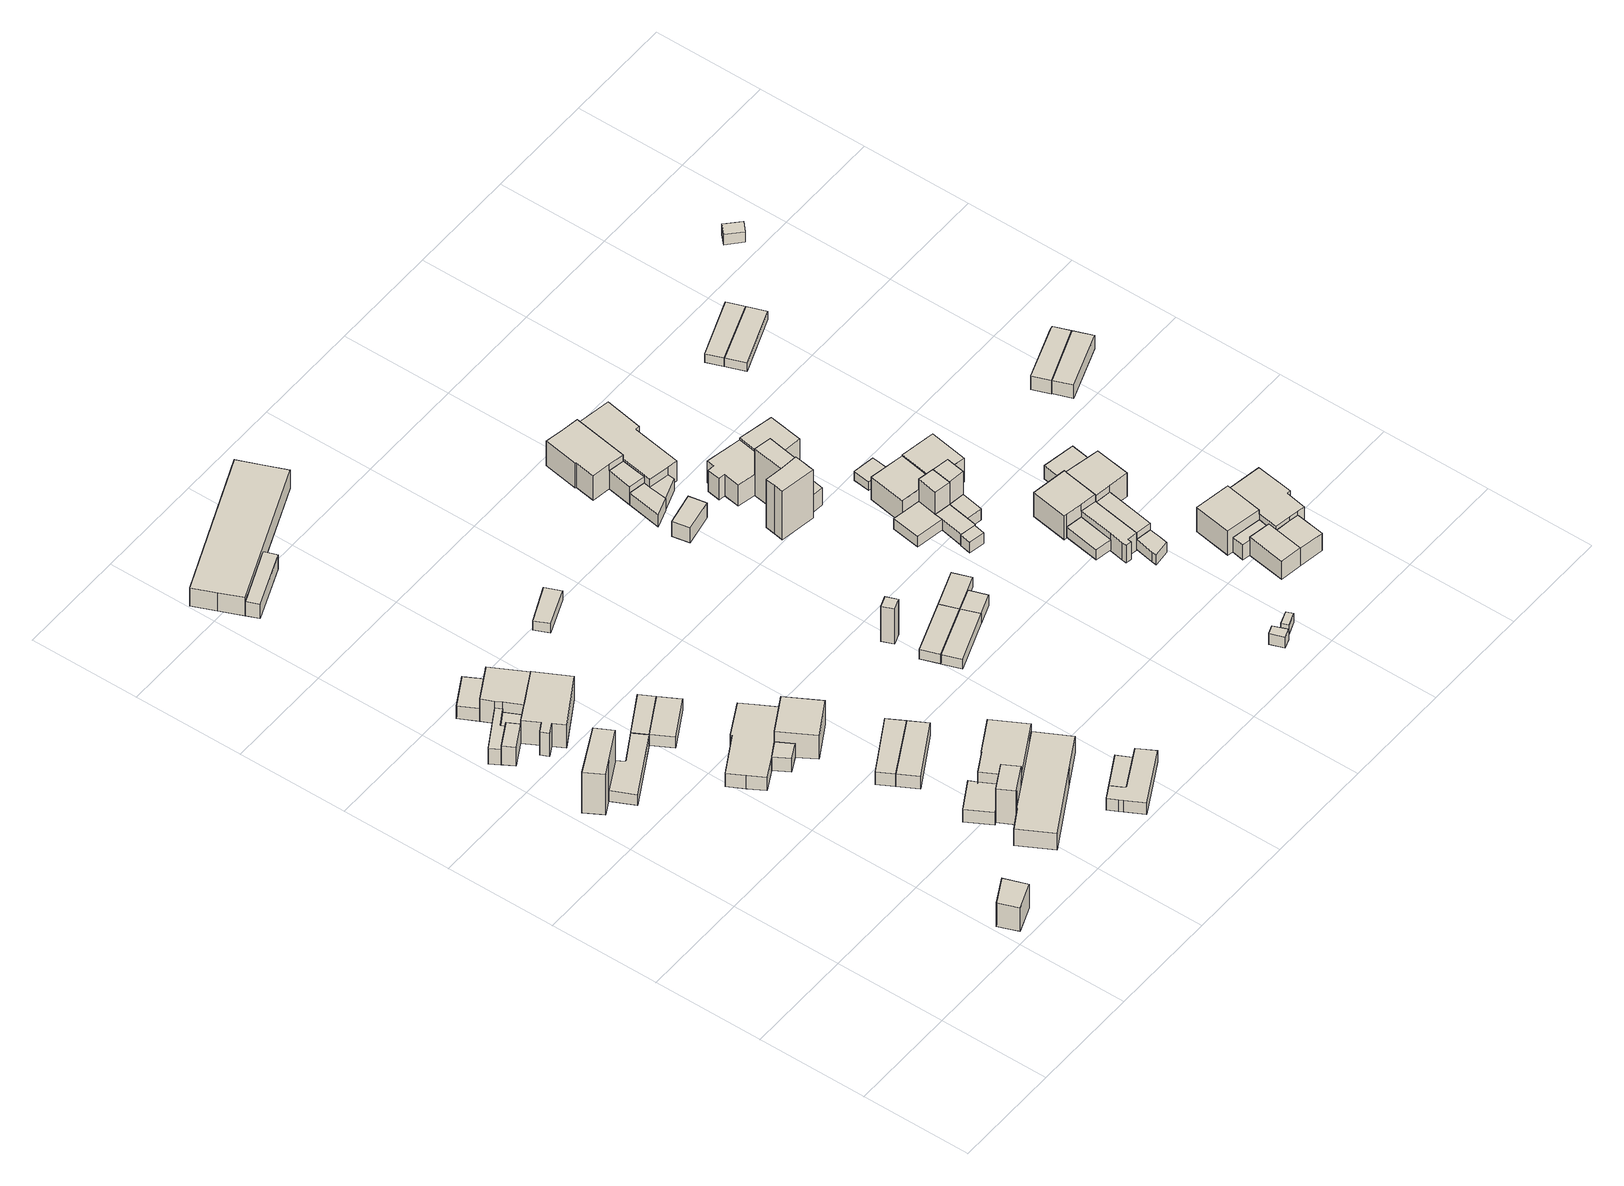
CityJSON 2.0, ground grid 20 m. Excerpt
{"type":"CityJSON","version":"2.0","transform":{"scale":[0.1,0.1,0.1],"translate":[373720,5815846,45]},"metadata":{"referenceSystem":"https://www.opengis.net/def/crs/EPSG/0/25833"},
"CityObjects":{
"building1":{"type":"Building","attributes":{"Gemeindeschluessel":"11000005","BezugspunktDach":"2200","function":"31001_2724","measuredHeight":5.27,"storeysAboveGround":1},"address":[{"country":"Germany","locality":"Berlin","thoroughfareNumber":"17 (5)","thoroughfareName":"Künstlerweg"}],"geometry":[{"type":"Solid","lod":"1","boundaries":[[[[0,1,2,3]],[[4,5,6,7]],[[4,7,3,2]],[[5,4,2,1]],[[6,5,1,0]],[[7,6,0,3]]]]}]},
"building2":{"type":"Building","attributes":{"Gemeindeschluessel":"11000005","BezugspunktDach":"2200","function":"31001_1000","measuredHeight":9.07,"storeysAboveGround":1},"address":[{"country":"Germany","locality":"Berlin","thoroughfareNumber":"25 (1)","thoroughfareName":"Künstlerweg"}],"geometry":[{"type":"Solid","lod":"1","boundaries":[[[[8,9,10,11,12]],[[13,14,15,16,17]],[[13,17,12,11]],[[14,13,11,10]],[[15,14,10,9]],[[16,15,9,8]],[[17,16,8,12]]]]}]},
"building3":{"type":"Building","attributes":{"Gemeindeschluessel":"11000005","BezugspunktDach":"2200","function":"31001_1000","measuredHeight":4.79,"storeysAboveGround":1},"address":[{"country":"Germany","locality":"Berlin","thoroughfareNumber":"27 (2)","thoroughfareName":"Künstlerweg"}],"geometry":[{"type":"Solid","lod":"1","boundaries":[[[[18,19,20,21]],[[22,23,24,25]],[[22,25,21,20]],[[23,22,20,19]],[[24,23,19,18]],[[25,24,18,21]]]]}]},
"building4":{"type":"Building","attributes":{"Gemeindeschluessel":"11000005","BezugspunktDach":"2200","function":"51009_1610","measuredHeight":3.49,"storeysAboveGround":0},"address":[{"country":"Germany","locality":"Berlin"}],"geometry":[{"type":"Solid","lod":"1","boundaries":[[[[26,27,28,29,30,31]],[[32,33,34,35,36,37]],[[32,37,31,30]],[[33,32,30,29]],[[34,33,29,28]],[[35,34,28,27]],[[36,35,27,26]],[[37,36,26,31]]]]}]},
"building5":{"type":"Building","attributes":{"Gemeindeschluessel":"11000005","BezugspunktDach":"2200","function":"31001_1000","measuredHeight":2.3,"storeysAboveGround":1},"address":[{"country":"Germany","locality":"Berlin","thoroughfareNumber":"25 (2)","thoroughfareName":"Künstlerweg"}],"geometry":[{"type":"Solid","lod":"1","boundaries":[[[[38,39,40,41,42,43]],[[44,45,46,47,48,49]],[[44,49,43,42]],[[45,44,42,41]],[[46,45,41,40]],[[47,46,40,39]],[[48,47,39,38]],[[49,48,38,43]]]]}]},
"building6":{"type":"Building","attributes":{"Gemeindeschluessel":"11000005","BezugspunktDach":"2200","function":"31001_2463","measuredHeight":3.27,"storeysAboveGround":1},"address":[{"country":"Germany","locality":"Berlin","thoroughfareNumber":"27 (1)","thoroughfareName":"Künstlerweg"}],"geometry":[{"type":"Solid","lod":"1","boundaries":[[[[50,51,52,53]],[[54,55,56,57]],[[54,57,53,52]],[[55,54,52,51]],[[56,55,51,50]],[[57,56,50,53]]]]}]},
"building7":{"type":"Building","attributes":{"Gemeindeschluessel":"11000005","function":"31001_1010"},"address":[{"country":"Germany","locality":"Berlin","thoroughfareNumber":"27","thoroughfareName":"Künstlerweg"}],"children":["building7-1","building7-2"]},
"building7-1":{"type":"BuildingPart","attributes":{"BezugspunktDach":"2200","measuredHeight":7.31,"storeysAboveGround":1},"parents":["building7"],"geometry":[{"type":"MultiSurface","lod":"1","boundaries":[[[58,59,60,61,62,63]],[[64,65,66,33,32,56]],[[64,56,63,62]],[[65,64,62,61]],[[66,65,61,60]],[[33,67,68,60,59]],[[32,33,59,58]],[[56,32,58,63]],[[66,68,67,33]]]}]},
"building7-2":{"type":"BuildingPart","attributes":{"BezugspunktDach":"2200","measuredHeight":2.82,"storeysAboveGround":1},"parents":["building7"],"geometry":[{"type":"Solid","lod":"1","boundaries":[[[[69,68,67,70]],[[33,66,71,34]],[[33,34,70,67]],[[71,66,68,69]],[[34,71,69,70]],[[67,68,66,33]]]]}]},
"building8":{"type":"Building","attributes":{"Gemeindeschluessel":"11000005","BezugspunktDach":"2200","function":"31001_1010","measuredHeight":7.52,"storeysAboveGround":1},"address":[{"country":"Germany","locality":"Berlin","thoroughfareNumber":"25","thoroughfareName":"Künstlerweg"}],"geometry":[{"type":"Solid","lod":"1","boundaries":[[[[72,73,74,75,76,77,78,79]],[[80,81,82,83,84,85,86,87]],[[80,87,79,78]],[[81,80,78,77]],[[82,81,77,76]],[[83,82,76,75]],[[84,83,75,74]],[[85,84,74,73]],[[86,85,73,72]],[[87,86,72,79]]]]}]},
"building9":{"type":"Building","attributes":{"Gemeindeschluessel":"11000005","BezugspunktDach":"2200","function":"31001_2463","measuredHeight":2.45,"storeysAboveGround":1},"address":[{"country":"Germany","locality":"Berlin","thoroughfareNumber":"25 (3)","thoroughfareName":"Künstlerweg"}],"geometry":[{"type":"Solid","lod":"1","boundaries":[[[[88,89,90,91]],[[92,93,47,46]],[[92,46,91,90]],[[93,92,90,89]],[[47,93,89,88]],[[46,47,88,91]]]]}]},
"building10":{"type":"Building","attributes":{"Gemeindeschluessel":"11000005","BezugspunktDach":"2200","function":"31001_1010","measuredHeight":4.44,"storeysAboveGround":1},"address":[{"country":"Germany","locality":"Berlin","thoroughfareNumber":"23","thoroughfareName":"Künstlerweg"}],"geometry":[{"type":"Solid","lod":"1","boundaries":[[[[94,95,96,97,98,99,100,101,102]],[[103,104,105,106,107,108,109,110,111]],[[103,111,102,101]],[[104,103,101,100]],[[105,104,100,99]],[[106,105,99,98]],[[107,106,98,97]],[[108,107,97,96]],[[109,108,96,95]],[[110,109,95,94]],[[111,110,94,102]]]]}]},
"building11":{"type":"Building","attributes":{"Gemeindeschluessel":"11000005","BezugspunktDach":"2200","function":"31001_2463","measuredHeight":2.49,"storeysAboveGround":1},"address":[{"country":"Germany","locality":"Berlin","thoroughfareNumber":"23 (1)","thoroughfareName":"Künstlerweg"}],"geometry":[{"type":"Solid","lod":"1","boundaries":[[[[112,113,89,88]],[[93,114,115,47]],[[93,47,88,89]],[[114,93,89,113]],[[115,114,113,112]],[[47,115,112,88]]]]}]},
"building12":{"type":"Building","attributes":{"Gemeindeschluessel":"11000005","BezugspunktDach":"2200","function":"51009_1610","measuredHeight":2.87,"storeysAboveGround":0},"address":[{"country":"Germany","locality":"Berlin"}],"geometry":[{"type":"Solid","lod":"1","boundaries":[[[[116,117,118,119,120,121]],[[122,123,124,125,126,127]],[[122,127,121,120]],[[123,122,120,119]],[[124,123,119,118]],[[125,124,118,117]],[[126,125,117,116]],[[127,126,116,121]]]]}]},
"building13":{"type":"Building","attributes":{"Gemeindeschluessel":"11000005","function":"31001_1010"},"address":[{"country":"Germany","locality":"Berlin","thoroughfareNumber":"21","thoroughfareName":"Künstlerweg"}],"children":["building13-1","building13-2"]},
"building13-1":{"type":"BuildingPart","attributes":{"BezugspunktDach":"2200","measuredHeight":7.63,"storeysAboveGround":1},"parents":["building13"],"geometry":[{"type":"MultiSurface","lod":"1","boundaries":[[[128,129,130,131]],[[107,132,133,134]],[[107,134,131,130]],[[132,107,130,129]],[[133,132,129,128]],[[135,136,137,138,133,128,131]],[[134,138,137,136,135]]]}]},
"building13-2":{"type":"BuildingPart","attributes":{"BezugspunktDach":"2200","measuredHeight":3.06,"storeysAboveGround":1},"parents":["building13"],"geometry":[{"type":"Solid","lod":"1","boundaries":[[[[139,136,135,140]],[[134,137,141,108]],[[134,108,140,135]],[[141,137,136,139]],[[108,141,139,140]],[[137,134,135,136]]]]}]},
"building14":{"type":"Building","attributes":{"Gemeindeschluessel":"11000005","BezugspunktDach":"2200","function":"31001_2463","measuredHeight":2.8,"storeysAboveGround":1},"address":[{"country":"Germany","locality":"Berlin","thoroughfareNumber":"21 (1)","thoroughfareName":"Künstlerweg"}],"geometry":[{"type":"Solid","lod":"1","boundaries":[[[[142,143,144,145]],[[146,147,148,149]],[[146,149,145,144]],[[147,146,144,143]],[[148,147,143,142]],[[149,148,142,145]]]]}]},
"building15":{"type":"Building","attributes":{"Gemeindeschluessel":"11000005","BezugspunktDach":"2200","function":"31001_1010","measuredHeight":4.93,"storeysAboveGround":1},"address":[{"country":"Germany","locality":"Berlin","thoroughfareNumber":"17","thoroughfareName":"Künstlerweg"}],"geometry":[{"type":"Solid","lod":"1","boundaries":[[[[150,151,152,153,154,155,156,157]],[[158,159,160,161,162,163,164,165]],[[158,165,157,156]],[[159,158,156,155]],[[160,159,155,154]],[[161,160,154,153]],[[162,161,153,152]],[[163,162,152,151]],[[164,163,151,150]],[[165,164,150,157]]]]}]},
"building16":{"type":"Building","attributes":{"Gemeindeschluessel":"11000005","BezugspunktDach":"2200","function":"31001_2463","measuredHeight":2.82,"storeysAboveGround":1},"address":[{"country":"Germany","locality":"Berlin","thoroughfareNumber":"19 (1)","thoroughfareName":"Künstlerweg"}],"geometry":[{"type":"Solid","lod":"1","boundaries":[[[[166,167,143,142]],[[147,168,169,148]],[[147,148,142,143]],[[168,147,143,167]],[[169,168,167,166]],[[148,169,166,142]]]]}]},
"building17":{"type":"Building","attributes":{"Gemeindeschluessel":"11000005","function":"31001_1010"},"address":[{"country":"Germany","locality":"Berlin","thoroughfareNumber":"19","thoroughfareName":"Künstlerweg"}],"children":["building17-1","building17-2"]},
"building17-1":{"type":"BuildingPart","attributes":{"BezugspunktDach":"2200","measuredHeight":7.64,"storeysAboveGround":1},"parents":["building17"],"geometry":[{"type":"MultiSurface","lod":"1","boundaries":[[[170,171,172,173,174,175,176]],[[177,178,179,180,181,182,183]],[[177,183,176,175]],[[178,177,175,174]],[[179,178,174,173]],[[180,179,173,172]],[[181,180,172,171]],[[183,182,170,176]],[[184,182,185,181,186,171,170]]]}]},
"building17-2":{"type":"BuildingPart","attributes":{"BezugspunktDach":"2200","measuredHeight":7.64,"storeysAboveGround":1},"parents":["building17"],"geometry":[{"type":"Solid","lod":"1","boundaries":[[[[187,188,189,190,191]],[[182,181,192,193,194]],[[182,194,191,190]],[[181,182,190,189],[181,171,170,182]],[[192,181,189,188]],[[193,192,188,187]],[[194,193,187,191]],[[171,181,182,170]]]]}]},
"building18":{"type":"Building","attributes":{"name":"Habichts-","Gemeindeschluessel":"11000005","function":"31001_3200"},"address":[{"country":"Germany","locality":"Berlin","thoroughfareNumber":"2","thoroughfareName":"Außenweg"}],"children":["building18-1","building18-2"]},
"building18-1":{"type":"BuildingPart","attributes":{"BezugspunktDach":"2200","measuredHeight":4.74,"storeysAboveGround":1},"parents":["building18"],"geometry":[{"type":"MultiSurface","lod":"1","boundaries":[[[195,196,197,198,199,200]],[[201,202,203,204,205,206]],[[201,206,200,199]],[[202,201,199,198]],[[203,202,198,197]],[[207,208,209,203,197,196]],[[205,204,196,195]],[[206,205,195,200]],[[204,209,208,207]]]}]},
"building18-2":{"type":"BuildingPart","attributes":{"BezugspunktDach":"2200","measuredHeight":3.51,"storeysAboveGround":1},"parents":["building18"],"geometry":[{"type":"Solid","lod":"1","boundaries":[[[[210,211,208,207]],[[209,212,213,204]],[[212,209,208,211]],[[213,212,211,210]],[[204,213,210,207]],[[209,204,207,208]]]]}]},
"building19":{"type":"Building","attributes":{"Gemeindeschluessel":"11000005","BezugspunktDach":"2200","function":"31001_1010","measuredHeight":2.59,"storeysAboveGround":1},"address":[{"country":"Germany","locality":"Berlin","thoroughfareNumber":"17 (1)","thoroughfareName":"Künstlerweg"}],"geometry":[{"type":"Solid","lod":"1","boundaries":[[[[214,215,216,217,218,219,220,221,222]],[[223,224,225,226,227,228,229,230,231]],[[223,231,222,221]],[[224,223,221,220]],[[225,224,220,219]],[[226,225,219,218]],[[227,226,218,217]],[[228,227,217,216]],[[229,228,216,215]],[[230,229,215,214]],[[231,230,214,222]]]]}]},
"building20":{"type":"Building","attributes":{"Gemeindeschluessel":"11000005","BezugspunktDach":"2200","function":"51009_1610","measuredHeight":2.54,"storeysAboveGround":0},"address":[{"country":"Germany","locality":"Berlin"}],"geometry":[{"type":"Solid","lod":"1","boundaries":[[[[220,219,232,221]],[[233,234,235,236]],[[233,236,221,232]],[[234,233,232,219]],[[235,234,219,220]],[[236,235,220,221]]]]}]},
"building21":{"type":"Building","attributes":{"Gemeindeschluessel":"11000005","BezugspunktDach":"2200","function":"31001_2463","measuredHeight":2.04,"storeysAboveGround":1},"address":[{"country":"Germany","locality":"Berlin","thoroughfareNumber":"24 (2)","thoroughfareName":"Künstlerweg"}],"geometry":[{"type":"Solid","lod":"1","boundaries":[[[[237,238,239,240]],[[241,242,243,244]],[[241,244,240,239]],[[242,241,239,238]],[[243,242,238,237]],[[244,243,237,240]]]]}]},
"building22":{"type":"Building","attributes":{"Gemeindeschluessel":"11000005","BezugspunktDach":"2200","function":"31001_1000","measuredHeight":7.84,"storeysAboveGround":1},"address":[{"country":"Germany","locality":"Berlin","thoroughfareNumber":"20 (4)","thoroughfareName":"Künstlerweg"}],"geometry":[{"type":"Solid","lod":"1","boundaries":[[[[245,246,247,248]],[[249,250,251,252]],[[249,252,248,247]],[[250,249,247,246]],[[251,250,246,245]],[[252,251,245,248]]]]}]},
"building23":{"type":"Building","attributes":{"Gemeindeschluessel":"11000005","BezugspunktDach":"2200","function":"31001_2463","measuredHeight":2.17,"storeysAboveGround":1},"address":[{"country":"Germany","locality":"Berlin","thoroughfareNumber":"20 (1)","thoroughfareName":"Künstlerweg"}],"geometry":[{"type":"Solid","lod":"1","boundaries":[[[[253,254,255,256]],[[257,258,259,260]],[[257,260,256,255]],[[258,257,255,254]],[[259,258,254,253]],[[260,259,253,256]]]]}]},
"building24":{"type":"Building","attributes":{"Gemeindeschluessel":"11000005","BezugspunktDach":"2200","function":"31001_2463","measuredHeight":2.19,"storeysAboveGround":1},"address":[{"country":"Germany","locality":"Berlin","thoroughfareNumber":"18 (1)","thoroughfareName":"Künstlerweg"}],"geometry":[{"type":"Solid","lod":"1","boundaries":[[[[261,262,254,253]],[[263,264,265,266]],[[263,266,253,254]],[[264,263,254,262]],[[265,264,262,261]],[[266,265,261,253]]]]}]},
"building25":{"type":"Building","attributes":{"Gemeindeschluessel":"11000005","BezugspunktDach":"2200","function":"31001_1000","measuredHeight":2.31,"storeysAboveGround":1},"address":[{"country":"Germany","locality":"Berlin","thoroughfareNumber":"18 (2)","thoroughfareName":"Künstlerweg"}],"geometry":[{"type":"Solid","lod":"1","boundaries":[[[[262,267,268,254]],[[269,270,271,272]],[[269,272,254,268]],[[270,269,268,267]],[[271,270,267,262]],[[272,271,262,254]]]]}]},
"building26":{"type":"Building","attributes":{"Gemeindeschluessel":"11000005","BezugspunktDach":"2200","function":"31001_1000","measuredHeight":2.25,"storeysAboveGround":1},"address":[{"country":"Germany","locality":"Berlin","thoroughfareNumber":"20 (3)","thoroughfareName":"Künstlerweg"}],"geometry":[{"type":"Solid","lod":"1","boundaries":[[[[254,268,273,274,255]],[[275,276,277,263,278]],[[275,278,255,274]],[[276,275,274,273]],[[277,276,273,268]],[[263,277,268,254]],[[278,263,254,255]]]]}]},
"building27":{"type":"Building","attributes":{"Gemeindeschluessel":"11000005","BezugspunktDach":"2200","function":"31001_2463","measuredHeight":4.39,"storeysAboveGround":1},"address":[{"country":"Germany","locality":"Berlin","thoroughfareNumber":"22 (1)","thoroughfareName":"Künstlerweg"}],"geometry":[{"type":"Solid","lod":"1","boundaries":[[[[279,280,281,282,283]],[[284,285,286,287,288]],[[284,288,283,282]],[[285,284,282,281]],[[286,285,281,280]],[[287,286,280,279]],[[288,287,279,283]]]]}]},
"building28":{"type":"Building","attributes":{"Gemeindeschluessel":"11000005","BezugspunktDach":"2200","function":"31001_1000","measuredHeight":2.71,"storeysAboveGround":1},"address":[{"country":"Germany","locality":"Berlin","thoroughfareNumber":"24 (1)","thoroughfareName":"Künstlerweg"}],"geometry":[{"type":"Solid","lod":"1","boundaries":[[[[289,290,291,292,293]],[[294,295,296,297,298]],[[294,298,293,292]],[[295,294,292,291]],[[296,295,291,290]],[[297,296,290,289]],[[298,297,289,293]]]]}]},
"building29":{"type":"Building","attributes":{"Gemeindeschluessel":"11000005","BezugspunktDach":"2200","function":"31001_1000","measuredHeight":2.68,"storeysAboveGround":1},"address":[{"country":"Germany","locality":"Berlin","thoroughfareNumber":"2 (1)","thoroughfareName":"Künstlerweg"}],"geometry":[{"type":"Solid","lod":"1","boundaries":[[[[299,300,290,289]],[[301,302,303,304]],[[301,304,289,290]],[[302,301,290,300]],[[303,302,300,299]],[[304,303,299,289]]]]}]},
"building30":{"type":"Building","attributes":{"Gemeindeschluessel":"11000005","function":"31001_1010"},"address":[{"country":"Germany","locality":"Berlin","thoroughfareNumber":"24","thoroughfareName":"Künstlerweg"}],"children":["building30-1","building30-2"]},
"building30-1":{"type":"BuildingPart","attributes":{"BezugspunktDach":"2200","measuredHeight":7.13,"storeysAboveGround":1},"parents":["building30"],"geometry":[{"type":"MultiSurface","lod":"1","boundaries":[[[305,306,307,308,309,310,311,312]],[[313,314,315,316,317,318,319,320]],[[313,320,312,311]],[[314,313,311,310]],[[315,314,310,309]],[[316,315,309,308]],[[317,316,308,307]],[[318,317,307,306]],[[321,322,318,306,305]],[[320,319,305,312]],[[319,318,322,321]]]}]},
"building30-2":{"type":"BuildingPart","attributes":{"BezugspunktDach":"2200","measuredHeight":4.11,"storeysAboveGround":1},"parents":["building30"],"geometry":[{"type":"Solid","lod":"1","boundaries":[[[[323,322,321,324]],[[319,318,295,294]],[[319,294,324,321]],[[295,318,322,323]],[[294,295,323,324]],[[318,319,321,322]]]]}]},
"building31":{"type":"Building","attributes":{"Gemeindeschluessel":"11000005","BezugspunktDach":"2200","function":"51009_1610","measuredHeight":2.38,"storeysAboveGround":0},"address":[{"country":"Germany","locality":"Berlin"}],"geometry":[{"type":"Solid","lod":"1","boundaries":[[[[325,326,327,328]],[[329,330,331,332]],[[329,332,328,327]],[[330,329,327,326]],[[331,330,326,325]],[[332,331,325,328]]]]}]},
"building32":{"type":"Building","attributes":{"Gemeindeschluessel":"11000005","function":"31001_1010"},"address":[{"country":"Germany","locality":"Berlin","thoroughfareNumber":"22","thoroughfareName":"Künstlerweg"}],"children":["building32-1","building32-2","building32-3"]},
"building32-1":{"type":"BuildingPart","attributes":{"BezugspunktDach":"2200","measuredHeight":7.65,"storeysAboveGround":1},"parents":["building32"],"geometry":[{"type":"MultiSurface","lod":"1","boundaries":[[[333,334,335,336,337,338,339,340,341]],[[342,343,344,345,346,347,348,349,350]],[[342,350,341,340]],[[343,342,340,339]],[[344,343,339,338]],[[345,344,338,337]],[[346,345,337,336]],[[348,347,335,334]],[[349,348,334,333]],[[350,349,333,341]],[[351,347,346,336,335]]]}]},
"building32-2":{"type":"BuildingPart","attributes":{"BezugspunktDach":"2200","measuredHeight":10.55,"storeysAboveGround":1},"parents":["building32"],"geometry":[{"type":"MultiSurface","lod":"1","boundaries":[[[352,353,354,355]],[[347,346,356,357]],[[347,357,355,354]],[[336,335,354,353]],[[356,346,353,352]],[[346,347,335,336]],[[357,356,352,355]]]}]},
"building32-3":{"type":"BuildingPart","attributes":{"BezugspunktDach":"2200","measuredHeight":11.32,"storeysAboveGround":1},"parents":["building32"],"geometry":[{"type":"Solid","lod":"1","boundaries":[[[[358,359,360,361,362,363,364,365]],[[366,367,357,356,368,369,370,371]],[[366,371,365,364]],[[367,366,364,363]],[[357,367,363,362]],[[356,352,355,357,362,361]],[[368,356,361,360]],[[369,368,360,359]],[[370,369,359,358]],[[371,370,358,365]],[[357,355,352,356]]]]}]},
"building33":{"type":"Building","attributes":{"Gemeindeschluessel":"11000005","BezugspunktDach":"2200","function":"31001_1010","measuredHeight":4.52,"storeysAboveGround":1},"address":[{"country":"Germany","locality":"Berlin","thoroughfareNumber":"2","thoroughfareName":"Künstlerweg"}],"geometry":[{"type":"Solid","lod":"1","boundaries":[[[[372,373,374,375,376,377,378,379,380]],[[295,317,381,382,383,384,385,386,296]],[[295,296,380,379]],[[317,295,379,378]],[[381,317,378,377]],[[382,381,377,376]],[[383,382,376,375]],[[384,383,375,374]],[[385,384,374,373]],[[386,385,373,372]],[[296,386,372,380]]]]}]},
"building34":{"type":"Building","attributes":{"Gemeindeschluessel":"11000005","BezugspunktDach":"2200","function":"31001_1000","measuredHeight":2.44,"storeysAboveGround":1},"address":[{"country":"Germany","locality":"Berlin","thoroughfareNumber":"20 (6)","thoroughfareName":"Künstlerweg"}],"geometry":[{"type":"Solid","lod":"1","boundaries":[[[[387,388,389,390,391]],[[392,393,394,395,396]],[[392,396,391,390]],[[393,392,390,389]],[[394,393,389,388]],[[395,394,388,387]],[[396,395,387,391]]]]}]},
"building35":{"type":"Building","attributes":{"Gemeindeschluessel":"11000005","BezugspunktDach":"2200","function":"31001_1000","measuredHeight":2.07,"storeysAboveGround":1},"address":[{"country":"Germany","locality":"Berlin","thoroughfareNumber":"16 (2)","thoroughfareName":"Künstlerweg"}],"geometry":[{"type":"Solid","lod":"1","boundaries":[[[[397,398,399,400]],[[401,402,403,404]],[[401,404,400,399]],[[402,401,399,398]],[[403,402,398,397]],[[404,403,397,400]]]]}]},
"building36":{"type":"Building","attributes":{"Gemeindeschluessel":"11000005","BezugspunktDach":"2200","function":"51009_1610","measuredHeight":2.44,"storeysAboveGround":0},"address":[{"country":"Germany","locality":"Berlin"}],"geometry":[{"type":"Solid","lod":"1","boundaries":[[[[405,406,407,408,409,410]],[[411,412,413,414,415,416]],[[411,416,410,409]],[[412,411,409,408]],[[413,412,408,407]],[[414,413,407,406]],[[415,414,406,405]],[[416,415,405,410]]]]}]},
"building37":{"type":"Building","attributes":{"Gemeindeschluessel":"11000005","BezugspunktDach":"2200","function":"31001_1000","measuredHeight":2.43,"storeysAboveGround":1},"address":[{"country":"Germany","locality":"Berlin","thoroughfareNumber":"20 (2)","thoroughfareName":"Künstlerweg"}],"geometry":[{"type":"Solid","lod":"1","boundaries":[[[[388,417,418,419,406,405,389]],[[415,414,420,421,422,394,393]],[[415,393,389,405]],[[414,415,405,406]],[[420,414,406,419]],[[421,420,419,418]],[[422,421,418,417]],[[394,422,417,388]],[[393,394,388,389]]]]}]},
"building38":{"type":"Building","attributes":{"Gemeindeschluessel":"11000005","function":"31001_1010"},"address":[{"country":"Germany","locality":"Berlin","thoroughfareNumber":"4","thoroughfareName":"Künstlerweg"}],"children":["building38-1","building38-2"]},
"building38-1":{"type":"BuildingPart","attributes":{"BezugspunktDach":"2200","measuredHeight":7.6,"storeysAboveGround":1},"parents":["building38"],"geometry":[{"type":"MultiSurface","lod":"1","boundaries":[[[423,424,425,426]],[[427,428,429,430]],[[427,430,426,425]],[[428,427,425,424]],[[429,428,424,423]],[[431,432,433,430,429,423,426]],[[434,430,433,432,431]]]}]},
"building38-2":{"type":"BuildingPart","attributes":{"BezugspunktDach":"2200","measuredHeight":4.84,"storeysAboveGround":1},"parents":["building38"],"geometry":[{"type":"Solid","lod":"1","boundaries":[[[[435,432,431,436]],[[430,433,437,438]],[[430,438,436,431]],[[437,433,432,435]],[[438,437,435,436]],[[433,430,431,432]]]]}]},
"building39":{"type":"Building","attributes":{"Gemeindeschluessel":"11000005","function":"31001_1010"},"address":[{"country":"Germany","locality":"Berlin","thoroughfareNumber":"20","thoroughfareName":"Künstlerweg"}],"children":["building39-1","building39-2"]},
"building39-1":{"type":"BuildingPart","attributes":{"BezugspunktDach":"2200","measuredHeight":7.39,"storeysAboveGround":1},"parents":["building39"],"geometry":[{"type":"MultiSurface","lod":"1","boundaries":[[[439,440,441,442]],[[443,444,445,412]],[[443,412,442,441]],[[444,443,441,440]],[[445,444,440,439]],[[412,445,413,446,442]],[[439,446,413,445]]]}]},
"building39-2":{"type":"BuildingPart","attributes":{"BezugspunktDach":"2200","measuredHeight":7.39,"storeysAboveGround":1},"parents":["building39"],"geometry":[{"type":"MultiSurface","lod":"1","boundaries":[[[447,448,449,450]],[[413,445,420,414]],[[413,414,450,449]],[[439,446,449,448]],[[420,445,448,447]],[[414,420,447,450]],[[445,413,446,439]]]}]},
"building40":{"type":"Building","attributes":{"Gemeindeschluessel":"11000005","BezugspunktDach":"2200","function":"31001_1000","measuredHeight":2.52,"storeysAboveGround":1},"address":[{"country":"Germany","locality":"Berlin","thoroughfareNumber":"6 (2)","thoroughfareName":"Künstlerweg"}],"geometry":[{"type":"Solid","lod":"1","boundaries":[[[[451,452,419,418]],[[453,454,455,456]],[[453,456,418,419]],[[454,453,419,452]],[[455,454,452,451]],[[456,455,451,418]]]]}]},
"building41":{"type":"Building","attributes":{"Gemeindeschluessel":"11000005","BezugspunktDach":"2200","function":"51009_1610","measuredHeight":2.37,"storeysAboveGround":0},"address":[{"country":"Germany","locality":"Berlin"}],"geometry":[{"type":"Solid","lod":"1","boundaries":[[[[457,458,459,460]],[[461,462,463,464]],[[461,464,460,459]],[[462,461,459,458]],[[463,462,458,457]],[[464,463,457,460]]]]}]},
"building42":{"type":"Building","attributes":{"Gemeindeschluessel":"11000005","BezugspunktDach":"2200","function":"31001_1000","measuredHeight":2.01,"storeysAboveGround":1},"address":[{"country":"Germany","locality":"Berlin","thoroughfareNumber":"20 (5)","thoroughfareName":"Künstlerweg"}],"geometry":[{"type":"Solid","lod":"1","boundaries":[[[[465,466,467,468]],[[469,470,471,472]],[[469,472,468,467]],[[470,469,467,466]],[[471,470,466,465]],[[472,471,465,468]]]]}]},
"building43":{"type":"Building","attributes":{"Gemeindeschluessel":"11000005","BezugspunktDach":"2200","function":"31001_1000","measuredHeight":2.19,"storeysAboveGround":1},"address":[{"country":"Germany","locality":"Berlin","thoroughfareNumber":"8 (2)","thoroughfareName":"Künstlerweg"}],"geometry":[{"type":"Solid","lod":"1","boundaries":[[[[473,474,475,476,477,478]],[[479,480,481,482,483,484]],[[479,484,478,477]],[[480,479,477,476]],[[481,480,476,475]],[[482,481,475,474]],[[483,482,474,473]],[[484,483,473,478]]]]}]},
"building44":{"type":"Building","attributes":{"Gemeindeschluessel":"11000005","function":"31001_1010"},"address":[{"country":"Germany","locality":"Berlin","thoroughfareNumber":"18","thoroughfareName":"Künstlerweg"}],"children":["building44-1","building44-2"]},
"building44-1":{"type":"BuildingPart","attributes":{"BezugspunktDach":"2200","measuredHeight":7.68,"storeysAboveGround":1},"parents":["building44"],"geometry":[{"type":"MultiSurface","lod":"1","boundaries":[[[485,486,487,488,489,490,491]],[[492,493,494,495,496,497,498]],[[492,498,491,490]],[[493,492,490,489]],[[494,493,489,488]],[[495,494,488,487]],[[499,500,487,486]],[[497,496,486,485]],[[498,497,485,491]],[[496,495,500,499]]]}]},
"building44-2":{"type":"BuildingPart","attributes":{"BezugspunktDach":"2200","measuredHeight":4.8,"storeysAboveGround":1},"parents":["building44"],"geometry":[{"type":"Solid","lod":"1","boundaries":[[[[501,502,503,500,499,504,505,506]],[[507,508,496,495,509,510,511,512]],[[507,512,506,505]],[[508,507,505,504]],[[496,508,504,499]],[[509,495,500,503]],[[510,509,503,502]],[[511,510,502,501]],[[512,511,501,506]],[[495,496,499,500]]]]}]},
"building45":{"type":"Building","attributes":{"Gemeindeschluessel":"11000005","function":"31001_1010"},"address":[{"country":"Germany","locality":"Berlin","thoroughfareNumber":"6","thoroughfareName":"Künstlerweg"}],"children":["building45-1","building45-2"]},
"building45-1":{"type":"BuildingPart","attributes":{"BezugspunktDach":"2200","measuredHeight":7.59,"storeysAboveGround":1},"parents":["building45"],"geometry":[{"type":"MultiSurface","lod":"1","boundaries":[[[513,514,515,516]],[[517,518,519,520]],[[517,520,516,515]],[[518,517,515,514]],[[519,518,514,513]],[[519,513,521,522,523]],[[523,522,521,516,520]]]}]},
"building45-2":{"type":"BuildingPart","attributes":{"BezugspunktDach":"2200","measuredHeight":7.59,"storeysAboveGround":1},"parents":["building45"],"geometry":[{"type":"MultiSurface","lod":"1","boundaries":[[[524,525,526,527]],[[520,522,454,453]],[[520,453,527,526]],[[521,516,520,526,525]],[[454,522,525,524]],[[453,454,524,527]],[[522,520,516,521]]]}]},
"building46":{"type":"Building","attributes":{"Gemeindeschluessel":"11000005","function":"31001_1010"},"address":[{"country":"Germany","locality":"Berlin","thoroughfareNumber":"16","thoroughfareName":"Künstlerweg"}],"children":["building46-1","building46-2","building46-3"]},
"building46-1":{"type":"BuildingPart","attributes":{"BezugspunktDach":"2200","measuredHeight":7.66,"storeysAboveGround":1},"parents":["building46"],"geometry":[{"type":"MultiSurface","lod":"1","boundaries":[[[528,529,530,531]],[[532,533,534,535]],[[532,535,531,530]],[[533,532,530,529]],[[534,533,529,528]],[[535,536,537,538,528,531]],[[534,538,537,536]]]}]},
"building46-2":{"type":"BuildingPart","attributes":{"BezugspunktDach":"2200","measuredHeight":3.23,"storeysAboveGround":1},"parents":["building46"],"geometry":[{"type":"MultiSurface","lod":"1","boundaries":[[[539,538,537,540]],[[536,534,541,542]],[[536,542,540,537]],[[541,534,538,539]],[[542,543,544,540]],[[537,538,534,536]],[[541,539,544,543]]]}]},
"building46-3":{"type":"BuildingPart","attributes":{"BezugspunktDach":"2200","measuredHeight":4.8,"storeysAboveGround":1},"parents":["building46"],"geometry":[{"type":"MultiSurface","lod":"1","boundaries":[[[545,546,547,548]],[[543,541,549,550]],[[543,550,548,547]],[[539,544,547,546]],[[549,541,546,545]],[[550,549,545,548]],[[541,543,544,539]]]}]},
"building47":{"type":"Building","attributes":{"Gemeindeschluessel":"11000005","function":"31001_1010"},"address":[{"country":"Germany","locality":"Berlin","thoroughfareNumber":"8","thoroughfareName":"Künstlerweg"}],"children":["building47-1","building47-2","building47-3"]},
"building47-1":{"type":"BuildingPart","attributes":{"BezugspunktDach":"2200","measuredHeight":7.62,"storeysAboveGround":1},"parents":["building47"],"geometry":[{"type":"MultiSurface","lod":"1","boundaries":[[[551,552,553,554,488,555]],[[556,557,558,559,560,561]],[[556,561,555,488]],[[557,562,563,488,554]],[[558,557,554,553]],[[559,558,553,552]],[[560,559,552,551]],[[561,564,565,551,555]],[[556,563,562,557]],[[560,565,564,561]]]}]},
"building47-2":{"type":"BuildingPart","attributes":{"BezugspunktDach":"2200","measuredHeight":2.98,"storeysAboveGround":1},"parents":["building47"],"geometry":[{"type":"Solid","lod":"1","boundaries":[[[[562,566,567,568,563]],[[569,570,571,557,556]],[[569,556,563,568]],[[570,569,568,567]],[[571,570,567,566]],[[557,571,566,562]],[[563,556,557,562]]]]}]},
"building47-3":{"type":"BuildingPart","attributes":{"BezugspunktDach":"2200","measuredHeight":4.72,"storeysAboveGround":1},"parents":["building47"],"geometry":[{"type":"MultiSurface","lod":"1","boundaries":[[[572,565,564,503]],[[561,560,573,574]],[[561,574,503,564]],[[573,560,565,572]],[[574,573,572,503]],[[560,561,564,565,575]]]}]},
"building48":{"type":"Building","attributes":{"Gemeindeschluessel":"11000005","function":"31001_1010"},"address":[{"country":"Germany","locality":"Berlin","thoroughfareNumber":"10","thoroughfareName":"Künstlerweg"}],"children":["building48-1","building48-2"]},
"building48-1":{"type":"BuildingPart","attributes":{"BezugspunktDach":"2200","measuredHeight":6.48,"storeysAboveGround":1},"parents":["building48"],"geometry":[{"type":"MultiSurface","lod":"1","boundaries":[[[576,577,578,579,580,581,582,583,584]],[[533,585,586,587,588,589,590,591,592]],[[533,592,584,583]],[[585,533,583,582]],[[586,585,582,581]],[[587,586,581,580]],[[588,587,580,579]],[[589,588,579,578]],[[590,589,578,577]],[[593,594,577,576]],[[595,593,591,576,584]],[[591,590,594,593]],[[593,595,592,591]]]}]},
"building48-2":{"type":"BuildingPart","attributes":{"BezugspunktDach":"2200","measuredHeight":4.73,"storeysAboveGround":1},"parents":["building48"],"geometry":[{"type":"MultiSurface","lod":"1","boundaries":[[[596,594,595,597]],[[592,590,598,549]],[[592,549,597,595]],[[598,590,594,596]],[[549,598,596,597]],[[594,590,591,593]],[[592,595,593,599,591]]]}]},
"building49":{"type":"Building","attributes":{"Gemeindeschluessel":"11000005","BezugspunktDach":"2200","function":"31001_2463","measuredHeight":1.94,"storeysAboveGround":1},"address":[{"country":"Germany","locality":"Berlin","thoroughfareNumber":"2 (2)","thoroughfareName":"Künstlerweg"}],"geometry":[{"type":"Solid","lod":"1","boundaries":[[[[600,601,602,603]],[[604,605,606,607]],[[604,607,603,602]],[[605,604,602,601]],[[606,605,601,600]],[[607,606,600,603]]]]}]},
"building50":{"type":"Building","attributes":{"Gemeindeschluessel":"11000005","BezugspunktDach":"2200","function":"31001_2463","measuredHeight":1.94,"storeysAboveGround":1},"address":[{"country":"Germany","locality":"Berlin","thoroughfareNumber":"4 (1)","thoroughfareName":"Künstlerweg"}],"geometry":[{"type":"Solid","lod":"1","boundaries":[[[[608,609,601,600]],[[605,610,611,606]],[[605,606,600,601]],[[610,605,601,609]],[[611,610,609,608]],[[606,611,608,600]]]]}]},
"building51":{"type":"Building","attributes":{"Gemeindeschluessel":"11000005","BezugspunktDach":"2200","function":"31001_2463","measuredHeight":3.1,"storeysAboveGround":1},"address":[{"country":"Germany","locality":"Berlin","thoroughfareNumber":"6 (1)","thoroughfareName":"Künstlerweg"}],"geometry":[{"type":"Solid","lod":"1","boundaries":[[[[612,613,614,615,616]],[[617,618,619,620,621]],[[617,621,616,615]],[[618,617,615,614]],[[619,618,614,613]],[[620,619,613,612]],[[621,620,612,616]]]]}]},
"building52":{"type":"Building","attributes":{"Gemeindeschluessel":"11000005","BezugspunktDach":"2200","function":"31001_2463","measuredHeight":2.97,"storeysAboveGround":1},"address":[{"country":"Germany","locality":"Berlin","thoroughfareNumber":"8 (1)","thoroughfareName":"Künstlerweg"}],"geometry":[{"type":"Solid","lod":"1","boundaries":[[[[622,623,613,612]],[[624,625,626,627]],[[624,627,612,613]],[[625,624,613,623]],[[626,625,623,622]],[[627,626,622,612]]]]}]},
"building53":{"type":"Building","attributes":{"Gemeindeschluessel":"11000005","BezugspunktDach":"2200","function":"31001_2520","measuredHeight":2.28,"storeysAboveGround":1},"address":[{"country":"Germany","locality":"Berlin","thoroughfareNumber":"60","thoroughfareName":"Fliegerhorstsiedlung"}],"geometry":[{"type":"Solid","lod":"1","boundaries":[[[[628,629,630,631]],[[632,633,634,635]],[[632,635,631,630]],[[633,632,630,629]],[[634,633,629,628]],[[635,634,628,631]]]]}]}
},
"vertices":[
[221,15,56],[269,33,56],[254,75,56],[207,50,56],[254,75,3],[269,33,3],[221,15,3],[207,50,3],
[33,671,96],[59,685,96],[116,715,96],[99,746,96],[14,703,96],[99,746,5],[116,715,5],[59,685,5],[33,671,5],[14,703,5],
[31,842,49],[74,866,49],[63,886,49],[19,862,49],[63,886,7],[74,866,7],[31,842,7],[19,862,7],
[19,862,41],[63,886,41],[59,894,41],[89,912,41],[83,923,41],[9,880,41],[83,923,6],[89,912,6],[59,894,6],[63,886,6],[19,862,6],[9,880,6],
[79,644,28],[190,706,28],[176,731,28],[124,701,28],[116,715,28],[59,685,28],[116,715,4],[124,701,4],[176,731,4],[190,706,4],[79,644,4],[59,685,4],
[73,944,35],[128,974,35],[110,1006,35],[56,976,35],[110,1006,6],[128,974,6],[73,944,6],[56,976,6],
[83,923,56],[89,912,56],[104,882,56],[166,916,56],[133,977,56],[73,944,56],[133,977,6],[166,916,6],[104,882,6],[89,912,34],[104,882,34],
[74,866,34],[59,894,34],[74,866,6],
[79,814,57],[98,824,57],[109,804,57],[198,856,57],[166,916,57],[74,866,57],[90,838,57],[72,828,57],[90,838,5],[74,866,5],[166,916,5],[198,856,5],[109,804,5],[98,824,5],[79,814,5],[72,828,5],
[190,706,29],[261,745,29],[247,771,29],[176,731,29],[247,771,4],[261,745,4],
[208,532,33],[224,504,33],[262,524,33],[355,576,33],[339,605,33],[322,635,33],[261,603,33],[262,600,33],[192,561,33],[262,600,3],[261,603,3],[322,635,3],[339,605,3],[355,576,3],[262,524,3],[224,504,3],[208,532,3],[192,561,3],
[211,670,29],[281,709,29],[281,709,4],[211,670,4],
[376,179,33],[382,183,33],[428,208,33],[411,239,33],[404,253,33],[351,223,33],[404,253,4],[411,239,4],[428,208,4],[382,183,4],[376,179,4],[351,223,4],
[325,480,57],[389,516,57],[355,576,57],[290,540,57],[389,516,3],[325,480,3],[290,540,3],[290,540,34],[306,512,34],[306,512,3],[305,513,3],
[278,497,34],[262,524,34],[278,497,3],
[350,351,31],[450,405,31],[433,435,31],[334,379,31],[433,435,3],[450,405,3],[350,351,3],[334,379,3],
[394,73,38],[515,141,38],[574,174,38],[558,204,38],[542,234,38],[398,155,38],[399,154,38],[361,132,38],[399,154,1],[398,155,1],[542,234,1],[558,204,1],[574,174,1],[515,141,1],[394,73,1],[361,132,1],
[369,317,31],[468,373,31],[468,373,3],[369,317,3],
[428,208,55],[444,180,55],[542,234,55],[509,294,55],[449,261,55],[449,260,55],[411,239,55],[449,260,2],[449,261,2],[509,294,2],[542,234,2],[444,180,2],[428,208,2],[411,239,2],[428,208,13],[429,207,2],[444,180,28],
[398,154,78],[398,155,78],[444,180,78],[428,208,78],[382,183,78],[398,155,2],[398,154,2],[382,183,2],
[19,1408,43],[37,1368,43],[293,1474,43],[276,1515,43],[259,1556,43],[2,1449,43],[259,1556,2],[276,1515,2],[293,1474,2],[37,1368,2],[19,1408,2],[2,1449,2],[37,1368,34],[138,1410,34],[138,1410,2],
[46,1346,34],[146,1387,34],[146,1387,2],[46,1346,2],
[516,47,26],[520,40,26],[537,8,26],[635,61,26],[618,92,26],[601,83,26],[544,53,26],[531,77,26],[507,64,26],[531,77,0],[544,53,0],[601,83,0],[618,92,0],[635,61,0],[537,8,0],[520,40,0],[516,47,0],[507,64,0],
[588,108,26],[588,108,1],[601,83,1],[544,53,1],[531,77,1],
[289,969,25],[355,996,25],[343,1024,25],[277,995,25],[343,1024,4],[355,996,4],[289,969,4],[277,995,4],
[590,533,80],[610,541,80],[602,561,80],[582,554,80],[602,561,1],[610,541,1],[590,533,1],[582,554,1],
[599,451,23],[693,485,23],[681,518,23],[587,484,23],[681,518,2],[693,485,2],[599,451,2],[587,484,2],
[611,418,23],[705,453,23],[693,485,1],[705,453,1],[611,418,1],[599,451,1],
[743,467,23],[732,499,23],[732,499,0],[743,467,0],[705,453,0],[693,485,0],
[758,509,23],[746,542,23],[746,542,1],[758,509,1],[732,499,1],[681,518,1],
[570,912,36],[628,923,36],[622,955,36],[593,949,36],[564,943,36],[593,949,3],[622,955,3],[628,923,3],[570,912,3],[564,943,3],
[602,983,30],[606,1017,30],[608,1029,30],[578,1034,30],[567,971,30],[578,1034,3],[608,1029,3],[606,1017,3],[602,983,3],[567,971,3],
[643,997,30],[644,1010,30],[606,1017,4],[644,1010,4],[643,997,4],[602,983,4],
[586,1080,58],[615,1075,58],[632,1176,58],[600,1181,58],[567,1187,58],[556,1123,58],[558,1122,58],[552,1085,58],[558,1122,3],[556,1123,3],[567,1187,3],[600,1181,3],[632,1176,3],[615,1075,3],[586,1080,3],[552,1085,3],[586,1080,44],[615,1075,44],
[608,1029,44],[578,1034,44],
[942,46,28],[959,52,28],[949,77,28],[933,71,28],[949,77,4],[959,52,4],[942,46,4],[933,71,4],
[682,929,50],[677,900,50],[710,893,50],[742,887,50],[754,955,50],[688,968,50],[686,954,50],[674,955,50],[670,931,50],[674,955,2],[686,954,2],[688,968,2],[754,955,2],[742,887,2],[710,893,2],[677,900,2],[682,929,2],[670,931,2],[710,893,42],
[732,830,107],[742,887,107],[710,893,107],[701,833,107],[732,830,2],[701,833,2],
[726,792,111],[727,801,111],[729,811,111],[732,830,111],[701,833,111],[667,838,111],[664,820,111],[661,803,111],[664,820,2],[667,838,2],[729,811,2],[727,801,2],[726,792,2],[661,803,2],
[644,1010,48],[662,1007,48],[677,1097,48],[685,1096,48],[698,1166,48],[632,1177,48],[632,1176,48],[608,1029,48],[606,1017,48],[632,1177,3],[698,1166,3],[685,1096,3],[677,1097,3],[662,1007,3],[644,1010,3],
[841,550,26],[845,571,26],[817,576,26],[816,576,26],[812,555,26],[816,576,2],[817,576,2],[845,571,2],[841,550,2],[812,555,2],
[968,58,26],[992,67,26],[987,79,26],[963,70,26],[987,79,5],[992,67,5],[968,58,5],[963,70,5],
[825,618,26],[827,633,26],[834,670,26],[799,676,26],[782,679,26],[774,627,26],[782,679,2],[799,676,2],[834,670,2],[827,633,2],[825,618,2],[774,627,2],
[847,571,26],[850,588,26],[857,628,26],[857,628,2],[850,588,2],[847,571,2],
[808,880,54],[818,942,54],[754,955,54],[742,887,54],[754,955,1],[818,942,1],[808,880,1],[742,887,1],[742,887,40],[772,884,40],[772,884,1],[742,887,20],
[757,798,40],[727,801,40],[757,798,1],[727,801,1],
[863,665,53],[875,733,53],[811,744,53],[799,676,53],[811,744,2],[875,733,2],[863,665,2],[834,670,53],
[857,628,76],[863,665,76],[834,670,76],[827,633,76],
[879,584,26],[887,624,26],[857,628,1],[887,624,1],[879,584,1],[850,588,1],
[945,384,28],[956,449,28],[926,454,28],[915,389,28],[926,454,5],[956,449,5],[945,384,5],[915,389,5],
[863,753,23],[867,783,23],[827,789,23],[823,758,23],[827,789,3],[867,783,3],[863,753,3],[823,758,3],
[993,312,27],[996,328,27],[999,348,27],[970,353,27],[963,318,27],[962,309,27],[963,318,5],[970,353,5],[999,348,5],[996,328,5],[993,312,5],[962,309,5],
[926,454,57],[956,449,57],[985,444,57],[996,509,57],[997,512,57],[932,522,57],[921,455,57],[932,522,3],[997,512,3],[996,509,3],[985,444,3],[956,449,3],[926,454,3],[921,455,3],[956,449,42],[985,444,42],
[950,348,42],[951,356,42],[970,353,42],[945,384,42],[940,358,42],[939,350,42],[940,358,3],[945,384,3],[970,353,3],[951,356,3],[950,348,3],[939,350,3],
[927,652,55],[939,722,55],[875,733,55],[863,664,55],[875,733,1],[939,722,1],[927,652,1],[863,664,1],[893,659,55],[893,659,1],[870,663,1],
[887,624,77],[893,659,77],[863,664,77],[857,628,77],
[1107,220,62],[1119,289,62],[1054,300,62],[1043,232,62],[1054,300,7],[1119,289,7],[1107,220,7],[1043,232,7],[1053,230,7],[1053,230,40],[1107,220,40],
[1103,198,40],[1049,208,40],[1103,198,7],[1049,208,7],[1063,205,7],[1063,205,40],
[1092,129,48],[1103,198,48],[1063,205,48],[1052,135,48],[1092,129,7],[1052,135,7],
[1014,438,57],[1051,432,57],[1061,496,57],[1055,497,57],[985,442,57],[996,509,4],[1055,497,4],[1061,496,4],[1051,432,4],[1014,438,4],[985,442,4],[1055,497,34],[996,509,34],[985,442,42],[1014,438,42],
[1063,546,34],[1004,556,34],[997,512,34],[997,512,4],[1004,556,4],[1063,546,4],
[999,348,42],[999,348,4],[970,353,4],[1014,438,40],
[1130,178,54],[1146,175,54],[1160,173,54],[1167,211,54],[1174,210,54],[1184,278,54],[1148,284,54],[1119,289,54],[1101,182,54],[1148,284,7],[1184,278,7],[1174,210,7],[1167,211,7],[1160,173,7],[1146,175,7],[1130,178,7],[1101,182,7],[1130,178,46],[1146,175,46],[1101,182,46],
[1138,122,46],[1092,129,46],[1138,122,7],[1130,178,31],
[899,1093,21],[1006,1132,21],[995,1163,21],[888,1123,21],[995,1163,2],[1006,1132,2],[899,1093,2],[888,1123,2],
[912,1059,21],[1018,1099,21],[1018,1099,2],[912,1059,2],
[1154,654,35],[1256,692,35],[1245,722,35],[1238,720,35],[1142,686,35],[1238,720,4],[1245,722,4],[1256,692,4],[1154,654,4],[1142,686,4],
[1166,621,35],[1269,658,35],[1256,692,5],[1269,658,5],[1166,621,5],[1154,654,5],
[1126,1223,28],[1142,1238,28],[1117,1262,28],[1101,1246,28],[1117,1262,5],[1142,1238,5],[1126,1223,5],[1101,1246,5]
]}
